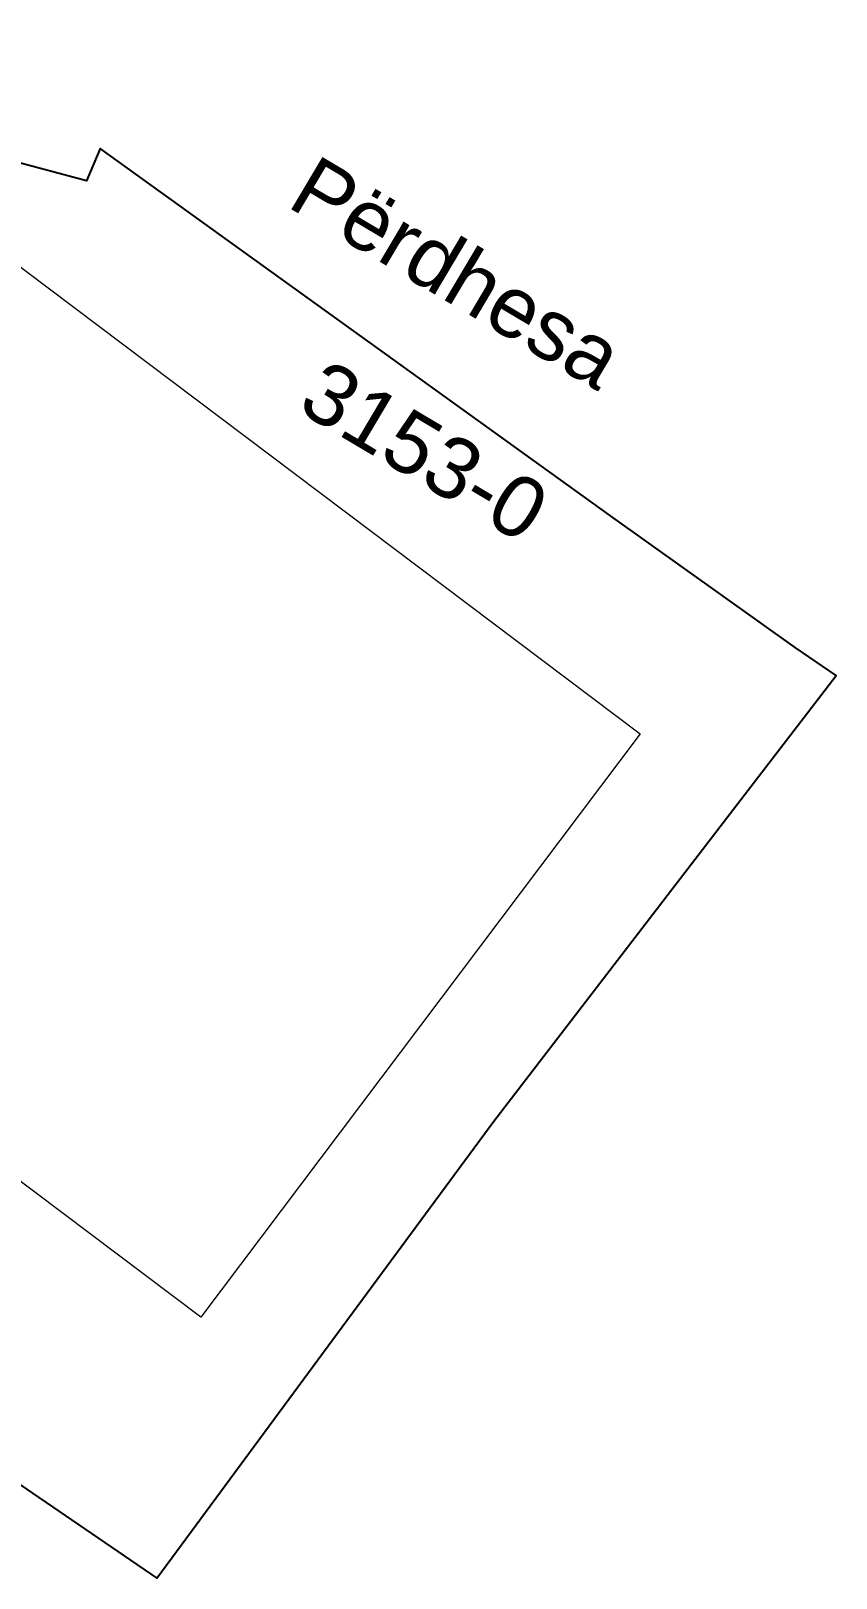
# Model space of a CAD drawing. Header units: metres. Extents: x 7512647.1 to 7512695.3, y 4692377.4 to 4692415.6.
# Drawn here: x 7512675.42 to 7512695.27, y 4692377.44 to 4692415.57 of the extents above; entities that cross this region are included whole.
import ezdxf

# ---------------------------------------------------------------- set-up
doc = ezdxf.new("R2010")
doc.units = ezdxf.units.M
doc.layers.add('Parcela_Bazë', color=7, linetype='Continuous')
doc.layers.add('Parcela_Bazë nr', color=7, linetype='Continuous')
doc.layers.add('perdhesa projekt', color=1, linetype='Continuous', lineweight=0)
doc.styles.get("Standard").update_dxf_attribs({"font": 'arial.ttf'})

msp = doc.modelspace()

# ---------------------------------------------------------------- linework, layer by layer
at = {"layer": 'Parcela_Bazë', "color": 5, "linetype": 'Continuous'}
msp.add_lwpolyline([(7512665.073, 4692387.527), (7512668.861, 4692383.882), (7512671.113, 4692382.497), (7512678.531, 4692377.442), (7512686.833, 4692388.706), (7512695.271, 4692399.683), (7512694.264, 4692400.375), (7512689.714, 4692403.625), (7512677.134, 4692412.673), (7512676.796, 4692411.876), (7512671.424, 4692413.316), (7512665.135, 4692415.573), (7512662.254, 4692410.436), (7512660.044, 4692406.606), (7512652.843, 4692397.157)], close=True, dxfattribs=at)
at = {"layer": 'perdhesa projekt', "color": 0, "elevation": 625.292}
msp.add_lwpolyline([(7512666.791, 4692412.861), (7512669.411, 4692410.889), (7512669.628, 4692411.248), (7512672.175, 4692409.372), (7512673.438, 4692411.05), (7512690.439, 4692398.252), (7512679.615, 4692383.871), (7512657.779, 4692400.307), (7512664.785, 4692409.614), (7512664.505, 4692409.825)], close=True, dxfattribs=at)

# ---------------------------------------------------------------- texts
at = {"layer": 'Parcela_Bazë nr'}
for s, p in [('Përdhesa', (7512681.696, 4692411.265)), ('3153-0', (7512681.944, 4692406.243))]:
    msp.add_text(s, height=1.5, rotation=329.3011, dxfattribs=at).set_placement(p)

doc.saveas('drawing.dxf')
